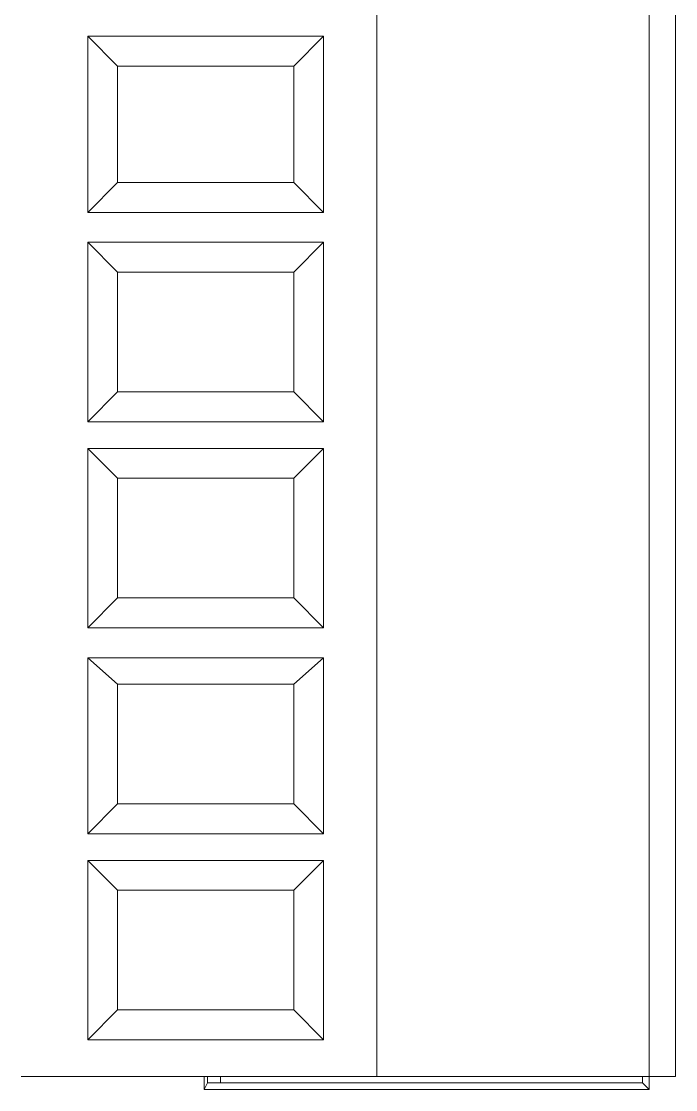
# Model space of a CAD drawing. Header units: millimetres. Extents: x -11 to 1219, y 0 to 1751.
# Drawn here: x 264.63 to 275.79, y 927.82 to 946.04 of the extents above; entities that cross this region are included whole.
import ezdxf

# ---------------------------------------------------------------- set-up
doc = ezdxf.new("R2010")
doc.units = ezdxf.units.MM
doc.header["$LTSCALE"] = 10
doc.layers.add('_MULTI_WIRE', color=9, linetype='CONTINUOUS')
doc.layers.add('PDF_Geometry', color=7, linetype='CONTINUOUS', true_color=0x151d1f)
doc.layers.get('_MULTI_WIRE').off()

# ---------------------------------------------------------------- blocks, each defined once
blk = doc.blocks.new('DVP-28SWS211R')
at = {"layer": 'PDF_Geometry', "color": 7, "lineweight": 9, "true_color": 0xffffff}
for p, q in [((17.845, -36.427), (17.845, -3.966)), ((22.491, -3.966), (22.491, -36.427)), ((22.944, -36.427), (22.944, -3.966)), ((12.916, -18.695), (12.916, -21.697)), ((12.916, -18.695), (13.426, -19.205)), ((16.939, -18.695), (12.916, -18.695)), ((16.429, -19.205), (16.939, -18.695)), ((16.939, -21.697), (16.939, -18.695)), ((13.426, -19.205), (16.429, -19.205)), ((13.426, -19.205), (13.426, -21.188)), ((16.429, -21.188), (16.429, -19.205)), ((13.426, -21.188), (12.916, -21.697)), ((16.429, -21.188), (13.426, -21.188)), ((16.939, -21.697), (16.429, -21.188)), ((12.916, -21.697), (16.939, -21.697)), ((12.916, -22.207), (12.916, -25.266)), ((12.916, -22.207), (13.426, -22.717)), ((16.939, -22.207), (12.916, -22.207)), ((16.429, -22.717), (16.939, -22.207)), ((16.939, -25.266), (16.939, -22.207)), ((13.426, -22.717), (16.429, -22.717)), ((13.426, -22.717), (13.426, -24.757)), ((16.429, -24.757), (16.429, -22.717)), ((13.426, -24.757), (12.916, -25.266)), ((16.429, -24.757), (13.426, -24.757)), ((16.939, -25.266), (16.429, -24.757)), ((12.916, -25.266), (16.939, -25.266)), ((12.916, -25.72), (12.916, -28.779)), ((12.916, -25.72), (13.426, -26.23)), ((16.939, -25.72), (12.916, -25.72)), ((16.429, -26.23), (16.939, -25.72)), ((16.939, -28.779), (16.939, -25.72)), ((13.426, -26.23), (16.429, -26.23)), ((13.426, -26.23), (13.426, -28.269)), ((16.429, -28.269), (16.429, -26.23)), ((13.426, -28.269), (12.916, -28.779)), ((16.429, -28.269), (13.426, -28.269)), ((16.939, -28.779), (16.429, -28.269)), ((12.916, -28.779), (16.939, -28.779)), ((12.916, -29.289), (12.916, -32.291)), ((12.916, -29.289), (13.426, -29.742)), ((16.939, -29.289), (12.916, -29.289)), ((16.429, -29.742), (16.939, -29.289)), ((16.939, -32.291), (16.939, -29.289)), ((13.426, -29.742), (16.429, -29.742)), ((13.426, -29.742), (13.426, -31.781)), ((16.429, -31.781), (16.429, -29.742)), ((13.426, -31.781), (12.916, -32.291)), ((16.429, -31.781), (13.426, -31.781)), ((16.939, -32.291), (16.429, -31.781)), ((12.916, -32.291), (16.939, -32.291)), ((12.916, -32.744), (12.916, -35.804)), ((12.916, -32.744), (13.426, -33.254)), ((16.939, -32.744), (12.916, -32.744)), ((16.429, -33.254), (16.939, -32.744)), ((16.939, -35.804), (16.939, -32.744)), ((13.426, -33.254), (16.429, -33.254)), ((13.426, -33.254), (13.426, -35.294)), ((16.429, -35.294), (16.429, -33.254)), ((13.426, -35.294), (12.916, -35.804)), ((16.429, -35.294), (13.426, -35.294)), ((16.939, -35.804), (16.429, -35.294)), ((12.916, -35.804), (16.939, -35.804)), ((11.783, -36.427), (22.944, -36.427)), ((14.899, -36.427), (14.899, -36.653)), ((14.956, -36.427), (14.956, -36.54)), ((15.183, -36.54), (15.183, -36.427)), ((22.377, -36.54), (22.377, -36.427)), ((22.491, -36.653), (22.491, -36.427)), ((14.899, -36.653), (14.956, -36.54)), ((14.956, -36.54), (22.377, -36.54)), ((22.377, -36.54), (22.491, -36.653)), ((22.491, -36.653), (14.899, -36.653))]:
    blk.add_line(p, q, dxfattribs=at)

msp = doc.modelspace()

# ---------------------------------------------------------------- block references
at = {"layer": '_MULTI_WIRE'}
msp.add_blockref('DVP-28SWS211R', (252.8495, 964.4776), dxfattribs=at)

doc.saveas('drawing.dxf')
